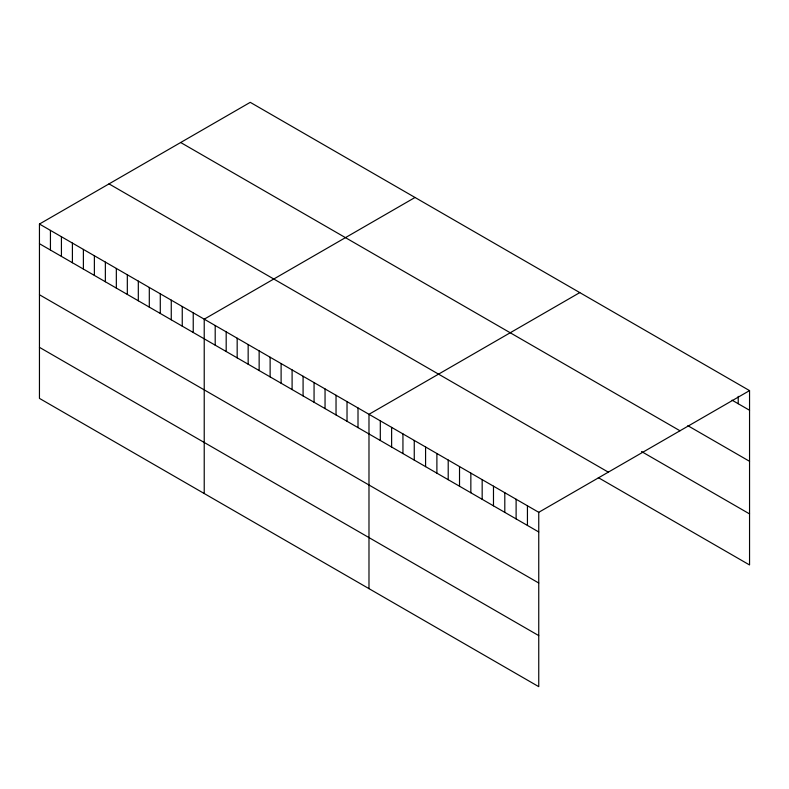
<?xml version="1.0" encoding="UTF-8"?>
<svg xmlns="http://www.w3.org/2000/svg" width="789" height="789" viewBox="0 0 789 789"><rect width="100%" height="100%" fill="white"/><g stroke="black" fill="none" stroke-linecap="round" stroke-linejoin="round"><path stroke-width="1.18" d="M39.45 224.046L538.749 512.317L538.749 686.657L39.45 398.386L39.45 224.046L250.251 102.343L749.55 390.614L749.55 564.954L598.309 477.631M415.014 197.477L204.223 319.18L204.223 493.51M579.787 292.601L368.986 414.304L368.986 588.643M538.749 512.317L749.55 390.614M732.064 400.171L749.55 410.27M687.821 425.675L749.55 461.309M180.681 142.513L679.99 430.774M641.516 451.535L749.55 513.905M109.01 183.886L608.319 472.157M39.45 243.702L538.749 531.973M39.45 294.751L538.749 583.012M39.45 347.338L538.749 635.609M738.228 396.364L738.228 403.731M527.437 505.788L527.437 525.435M516.114 499.25L516.114 518.906M504.802 492.721L504.802 512.367M493.48 486.182L493.48 505.838M482.168 479.653L482.168 499.299M470.846 473.114L470.846 492.77M459.523 466.585L459.523 486.231M448.211 460.046L448.211 479.702M436.889 453.517L436.889 473.163M425.577 446.978L425.577 466.634M414.255 440.449L414.255 460.095M402.942 433.911L402.942 453.567M391.62 427.372L391.62 447.028M380.308 420.843L380.308 440.499M358.009 407.962L358.009 427.618M347.022 401.621L347.022 421.277M336.035 395.279L336.035 414.935M325.048 388.938L325.048 408.594M314.061 382.596L314.061 402.252M303.084 376.254L303.084 395.91M292.098 369.913L292.098 389.569M281.111 363.571L281.111 383.227M270.124 357.23L270.124 376.886M259.147 350.888L259.147 370.544M248.16 344.546L248.16 364.202M237.173 338.205L237.173 357.861M226.187 331.863L226.187 351.519M215.2 325.522L215.2 345.178M193.236 312.838L193.236 332.494M182.249 306.497L182.249 326.143M171.262 300.155L171.262 319.801M160.285 293.814L160.285 313.46M149.299 287.472L149.299 307.118M138.312 281.131L138.312 300.777M127.325 274.789L127.325 294.435M116.338 268.447L116.338 288.093M105.361 262.106L105.361 281.752M94.374 255.764L94.374 275.41M83.387 249.423L83.387 269.069M72.401 243.081L72.401 262.727M61.424 236.739L61.424 256.386M50.437 230.398L50.437 250.044"/></g></svg>
